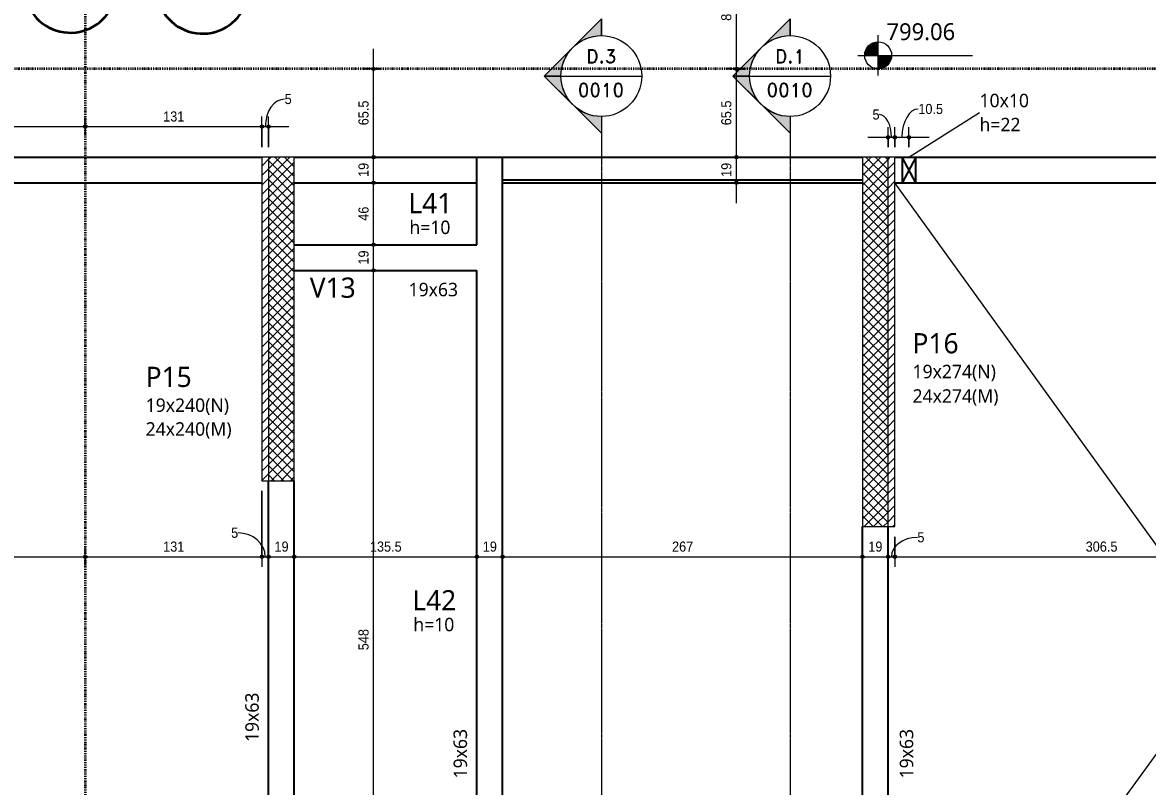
# Model space of a CAD drawing. Extents: x -1981 to 38708, y -3196 to 88064.
# Drawn here: x -705 to 129, y -649 to -82 of the extents above; entities that cross this region are included whole.
import ezdxf

# ---------------------------------------------------------------- set-up
doc = ezdxf.new("R2010")
doc.units = 0
for name, pattern in [('Centro de 6 mm', [1.32, 0.6, -0.24, 0.24, -0.24]), ('Dash dot', [1.5875, 0.635, -0.47625, 0, -0.47625]), ('Hidden', [0.714375, 0.47625, -0.238125]), ('Traço', [0.635, 0.3175, -0.3175])]:
    doc.linetypes.add(name, pattern=pattern)
for name, color, linetype, lineweight in [('A-ANNO-DIMS', 7, 'Continuous', 9), ('A-ANNO-DIMS-50', 7, 'Continuous', 9), ('A-DETL', 7, 'Hidden', 18), ('A-DETL-GENF', 7, 'Continuous', 18), ('A-DETL-THIN', 7, 'Continuous', 25), ('A-FLOR-IDEN', 7, 'Continuous', 9), ('A-GENM', 7, 'Continuous', 25), ('A-GENM-HDLN', 7, 'Traço', 18), ('A-GENM-IDEN', 7, 'Continuous', 9), ('G-ANNO-DIMS', 7, 'Continuous', 9), ('G-ANNO-SYMB', 7, 'Continuous', 9), ('S-BEAM', 7, 'Continuous', 25), ('S-BEAM-HDLN', 7, 'Traço', 25), ('S-BEAM-IDEN', 7, 'Continuous', 9), ('S-COLS-IDEN', 7, 'Continuous', 9), ('S-GRID', 7, 'Continuous', 9)]:
    doc.layers.add(name, color=color, linetype=linetype, lineweight=lineweight)
doc.layers.add('G-ANNO-REVC', color=1, linetype='Continuous', lineweight=35, true_color=0xff0000)
doc.styles.add('Arial_1', font='arial.ttf', dxfattribs={"width": 0.9, "height": 7.5})
doc.styles.add('Gadugi_1', font='gadugi.ttf', dxfattribs={"height": 15})
doc.styles.add('Gadugi_2', font='gadugi.ttf', dxfattribs={"height": 10})
doc.styles.add('Gadugi_3', font='gadugi.ttf', dxfattribs={"height": 12.5})
doc.styles.add('RomanD', font='romand__.ttf', dxfattribs={"height": 10})
doc.dimstyles.new('PED_1_5mm_ESQ', dxfattribs={"dimscale": 30.48, "dimtxt": 7.651945, "dimasz": 0.328084, "dimexe": 0.246063, "dimexo": 0.246063, "dimgap": 0.049213, "dimtad": 1, "dimdec": 1, "dimrnd": 0.5, "dimdsep": 46, "dimtxsty": 'Arial_1', "dimblk1": 'DOTSMALL', "dimblk2": 'DOTSMALL', "dimsah": 1, "dimcen": 0.09, "dimdle": 0.492126, "dimazin": 0, "dimtfac": 1, "dimtdec": 4, "dimtix": 1, "dimtmove": 0, "dimatfit": 3, "dimfxl": 1, "dimtvp": 1, "dimtolj": 1, "dimtzin": 0, "dimarcsym": 2})
doc.dimstyles.new('PED_1_5mm_ESQ_1', dxfattribs={"dimscale": 30.48, "dimtxt": 7.651945, "dimasz": 0.328084, "dimexe": 0.246063, "dimexo": 0.246063, "dimgap": 0.049213, "dimtad": 1, "dimdec": 1, "dimrnd": 0.5, "dimdsep": 46, "dimtxsty": 'Arial_1', "dimblk1": 'DOTSMALL', "dimblk2": 'DOTSMALL', "dimsah": 1, "dimcen": 0.09, "dimdle": 0.492126, "dimazin": 0, "dimtfac": 1, "dimtdec": 4, "dimtix": 1, "dimtmove": 1, "dimatfit": 3, "dimfxl": 1, "dimtvp": 1, "dimtolj": 1, "dimtzin": 0, "dimarcsym": 2})
pattern_1 = [(45, (0, 0), (-3.535534, 3.535534), [])]
pattern_2 = [(45, (0, 0), (-3.535534, 3.535534), []), (135, (0, 0), (-3.535534, -3.535534), [])]

# ---------------------------------------------------------------- blocks, each defined once
blk = doc.blocks.new('PED_FURO_RETANGULAR_R04_2020 - 10x10x22-V1-PL D 001 - FORMA DO 1º PAVIMENTO')
at = {"layer": 'A-GENM-HDLN'}
for p, q in [((-5, 9.5), (5, -9.5)), ((-5, -9.5), (5, 9.5)), ((-5, -9.5), (-5, 9.5)), ((5, 9.5), (5, -9.5))]:
    blk.add_line(p, q, dxfattribs=at)
blk = doc.blocks.new('Elevações de ponto - M_Cota de elevação - Alvo preenchido-10609-PL D 001 - FORMA DO 1º PAVIMENTO')
at = {"layer": 'G-ANNO-DIMS'}
h = blk.add_hatch(color=256, dxfattribs=at)
edge = h.paths.add_edge_path(flags=0)
edge.add_line((0, 0), (-0.2, 0))
edge.add_arc((0, 0), 0.2, 90, 180, ccw=False)
edge.add_line((0, 0.2), (0, 0))
h = blk.add_hatch(color=256, dxfattribs=at)
edge = h.paths.add_edge_path(flags=0)
edge.add_line((0, 0), (0.2, 0))
edge.add_arc((0, 0), 0.2, 270, 360, ccw=False)
edge.add_line((0, -0.2), (0, 0))
for p, q in [((0, -0.3), (0, 0.3)), ((-0.3, 0), (1.4, 0))]:
    blk.add_line(p, q, dxfattribs=at)
blk.add_circle((0, 0), 0.2, dxfattribs=at)
blk = doc.blocks.new('Corte - M_Cabeça do corte - Preenchida-2060824-PL D 001 - FORMA DO 1º PAVIMENTO')
at = {"layer": 'G-ANNO-SYMB'}
h = blk.add_hatch(color=256, dxfattribs=at)
edge = h.paths.add_edge_path(flags=0)
edge.add_line((-0.6, 0.849), (-0.6, 0.6))
edge.add_arc((-0.6, 0), 0.6, 90, 135)
edge.add_line((-1.024, 0.424), (-0.6, 0.849))
h = blk.add_hatch(color=256, dxfattribs=at)
edge = h.paths.add_edge_path(flags=0)
edge.add_line((-0.6, 0.849), (-0.176, 0.424))
edge.add_arc((-0.6, 0), 0.6, 45, 90)
edge.add_line((-0.6, 0.6), (-0.6, 0.849))
h = blk.add_hatch(color=256, dxfattribs=at)
edge = h.paths.add_edge_path(flags=0)
edge.add_line((-1.449, 0), (-1.024, 0.424))
edge.add_arc((-0.6, 0), 0.6, 135, 180)
edge.add_line((-1.2, 0), (-1.449, 0))
h = blk.add_hatch(color=256, dxfattribs=at)
edge = h.paths.add_edge_path(flags=0)
edge.add_line((0.249, 0), (0, 0))
edge.add_arc((-0.6, 0), 0.6, 360, 405)
edge.add_line((-0.176, 0.424), (0.249, 0))
for p, q in [((-0.6, 0.849), (-1.449, 0)), ((-0.6, 0.849), (-1.024, 0.424)), ((-0.6, 0.849), (0.249, 0)), ((-0.6, 0.6), (-0.6, 0.849)), ((-0.6, 0.849), (-0.6, 0.6)), ((-0.176, 0.424), (-0.6, 0.849)), ((-1.024, 0.424), (-1.449, 0)), ((0.249, 0), (-0.176, 0.424)), ((-1.449, 0), (-1.2, 0)), ((0, 0), (0.249, 0)), ((-1.2, 0), (-1.449, 0)), ((0, 0), (0.249, 0))]:
    blk.add_line(p, q, dxfattribs=at)
for start, end in [(360, 180), (90, 135), (45, 90), (135, 180), (360, 45), (180, 360)]:
    blk.add_arc((-0.6, 0), 0.6, start, end, dxfattribs=at)
blk = doc.blocks.new('DIMBLOCK95-PL D 001 - FORMA DO 1º PAVIMENTO')
at = {"layer": 'A-ANNO-DIMS-50', "transparency": 16777216}
h = blk.add_hatch(color=256, dxfattribs=at)
edge = h.paths.add_edge_path(flags=0)
edge.add_arc((-175.87, -181.88), 1.25, 0, 360)
h = blk.add_hatch(color=256, dxfattribs=at)
edge = h.paths.add_edge_path(flags=0)
edge.add_arc((-175.87, -200.88), 1.25, 0, 360)
for p, q in [((-170.14, -181.88), (-183.37, -181.88)), ((-175.87, -215.88), (-175.87, -181.88)), ((-175.87, -181.88), (-170.14, -181.88)), ((-170.14, -200.88), (-183.37, -200.88)), ((-175.87, -200.88), (-170.14, -200.88))]:
    blk.add_line(p, q, dxfattribs=at)
for centre in [(-175.87, -181.88), (-175.87, -200.88)]:
    blk.add_circle(centre, 1.25, dxfattribs=at)
at = {"layer": 'A-ANNO-DIMS-50', "color": 0, "transparency": 16777216, "insert": (-187.11, -196.56), "char_height": 7.5, "width": 12.4315, "attachment_point": 1, "rotation": 90, "line_spacing_factor": 0.941778, "style": 'Arial_1'}
blk.add_mtext('19', dxfattribs=at)
blk = doc.blocks.new('_DotSmall')
at = {"color": 0, "linetype": 'ByBlock', "const_width": 0.5}
blk.add_lwpolyline([(-0.0625, 0, 1), (0.0625, 0, 1)], format="xyb", close=True, dxfattribs=at)
blk = doc.blocks.new('DIMBLOCK96-PL D 001 - FORMA DO 1º PAVIMENTO')
at = {"layer": 'A-ANNO-DIMS-50', "transparency": 16777216}
h = blk.add_hatch(color=256, dxfattribs=at)
edge = h.paths.add_edge_path(flags=0)
edge.add_arc((-175.87, -116.45), 1.25, 0, 360)
h = blk.add_hatch(color=256, dxfattribs=at)
edge = h.paths.add_edge_path(flags=0)
edge.add_arc((-175.87, -181.88), 1.25, 0, 360)
for p, q in [((-170.14, -116.45), (-183.37, -116.45)), ((-175.87, -181.88), (-175.87, -116.45)), ((-175.87, -116.45), (-170.14, -116.45)), ((-170.14, -181.88), (-183.37, -181.88)), ((-175.87, -181.88), (-170.14, -181.88))]:
    blk.add_line(p, q, dxfattribs=at)
for centre in [(-175.87, -116.45), (-175.87, -181.88)]:
    blk.add_circle(centre, 1.25, dxfattribs=at)
at = {"layer": 'A-ANNO-DIMS-50', "color": 0, "transparency": 16777216, "insert": (-187.11, -158.23), "char_height": 7.5, "width": 21.7551, "attachment_point": 1, "rotation": 90, "line_spacing_factor": 0.941778, "style": 'Arial_1'}
blk.add_mtext('65.5', dxfattribs=at)
blk = doc.blocks.new('DIMBLOCK97-PL D 001 - FORMA DO 1º PAVIMENTO')
at = {"layer": 'A-ANNO-DIMS-50', "transparency": 16777216}
h = blk.add_hatch(color=256, dxfattribs=at)
edge = h.paths.add_edge_path(flags=0)
edge.add_arc((-175.87, -26.88), 1.25, 0, 360)
h = blk.add_hatch(color=256, dxfattribs=at)
edge = h.paths.add_edge_path(flags=0)
edge.add_arc((-175.87, -116.45), 1.25, 0, 360)
for p, q in [((-175.87, -116.45), (-175.87, -11.88)), ((-170.14, -26.88), (-183.37, -26.88)), ((-175.87, -26.88), (-170.14, -26.88)), ((-170.14, -116.45), (-183.37, -116.45)), ((-175.87, -116.45), (-170.14, -116.45))]:
    blk.add_line(p, q, dxfattribs=at)
for centre in [(-175.87, -26.88), (-175.87, -116.45)]:
    blk.add_circle(centre, 1.25, dxfattribs=at)
at = {"layer": 'A-ANNO-DIMS-50', "color": 0, "transparency": 16777216, "insert": (-187.11, -80.73), "char_height": 7.5, "width": 21.7551, "attachment_point": 1, "rotation": 90, "line_spacing_factor": 0.941778, "style": 'Arial_1'}
blk.add_mtext('89.5', dxfattribs=at)
blk = doc.blocks.new('DIMBLOCK179-PL D 001 - FORMA DO 1º PAVIMENTO')
at = {"layer": 'A-ANNO-DIMS-50', "transparency": 16777216}
h = blk.add_hatch(color=256, dxfattribs=at)
edge = h.paths.add_edge_path(flags=0)
edge.add_arc((-63.35, -167.15), 1.25, 0, 360)
h = blk.add_hatch(color=256, dxfattribs=at)
edge = h.paths.add_edge_path(flags=0)
edge.add_arc((-58.35, -167.15), 1.25, 0, 360)
for p, q in [((-63.35, -174.38), (-63.35, -159.65)), ((-58.35, -174.38), (-58.35, -159.65)), ((-78.35, -167.15), (-58.35, -167.15)), ((-63.35, -167.15), (-63.35, -174.38)), ((-58.35, -167.15), (-58.35, -174.38))]:
    blk.add_line(p, q, dxfattribs=at)
for centre in [(-63.35, -167.15), (-58.35, -167.15)]:
    blk.add_circle(centre, 1.25, dxfattribs=at)
blk.add_ellipse((-69.71, -167.15), major_axis=(0, 16.82), ratio=0.526952, start_param=4.712389, end_param=6.283185, dxfattribs=at)
at = {"layer": 'A-ANNO-DIMS-50', "color": 0, "transparency": 16777216, "insert": (-74.89, -146.48), "char_height": 7.5, "width": 6.2157, "attachment_point": 1, "line_spacing_factor": 0.941778, "style": 'Arial_1'}
blk.add_mtext('5', dxfattribs=at)
blk = doc.blocks.new('DIMBLOCK180-PL D 001 - FORMA DO 1º PAVIMENTO')
at = {"layer": 'A-ANNO-DIMS-50', "transparency": 16777216}
h = blk.add_hatch(color=256, dxfattribs=at)
edge = h.paths.add_edge_path(flags=0)
edge.add_arc((-58.35, -167.15), 1.25, 0, 360)
h = blk.add_hatch(color=256, dxfattribs=at)
edge = h.paths.add_edge_path(flags=0)
edge.add_arc((-47.85, -167.15), 1.25, 0, 360)
for p, q in [((-58.35, -174.38), (-58.35, -159.65)), ((-47.85, -174.38), (-47.85, -159.65)), ((-58.35, -167.15), (-32.85, -167.15)), ((-58.35, -167.15), (-58.35, -174.38)), ((-47.85, -167.15), (-47.85, -174.38))]:
    blk.add_line(p, q, dxfattribs=at)
for centre in [(-58.35, -167.15), (-47.85, -167.15)]:
    blk.add_circle(centre, 1.25, dxfattribs=at)
blk.add_ellipse((-40.92, -167.15), major_axis=(0, 20.95), ratio=0.581232, start_param=0, end_param=1.570796, dxfattribs=at)
at = {"layer": 'A-ANNO-DIMS-50', "color": 0, "transparency": 16777216, "insert": (-40.92, -142.35), "char_height": 7.5, "width": 21.7551, "attachment_point": 1, "line_spacing_factor": 0.941778, "style": 'Arial_1'}
blk.add_mtext('10.5', dxfattribs=at)
blk = doc.blocks.new('DIMBLOCK186-PL D 001 - FORMA DO 1º PAVIMENTO')
at = {"layer": 'A-ANNO-DIMS-50', "transparency": 16777216}
h = blk.add_hatch(color=256, dxfattribs=at)
edge = h.paths.add_edge_path(flags=0)
edge.add_arc((-838.68, -159.18), 1.25, 0, 360)
h = blk.add_hatch(color=256, dxfattribs=at)
edge = h.paths.add_edge_path(flags=0)
edge.add_arc((-658.86, -159.18), 1.25, 0, 360)
for p, q in [((-838.68, -206.19), (-838.68, -151.68)), ((-658.86, -164.91), (-658.86, -151.68)), ((-853.68, -159.18), (-658.86, -159.18)), ((-838.68, -159.18), (-838.68, -206.19)), ((-658.86, -159.18), (-658.86, -164.91))]:
    blk.add_line(p, q, dxfattribs=at)
for centre in [(-838.68, -159.18), (-658.86, -159.18)]:
    blk.add_circle(centre, 1.25, dxfattribs=at)
at = {"layer": 'A-ANNO-DIMS-50', "color": 0, "transparency": 16777216, "insert": (-756.54, -147.94), "char_height": 7.5, "width": 18.6472, "attachment_point": 1, "line_spacing_factor": 0.941778, "style": 'Arial_1'}
blk.add_mtext('180', dxfattribs=at)
blk = doc.blocks.new('DIMBLOCK187-PL D 001 - FORMA DO 1º PAVIMENTO')
at = {"layer": 'A-ANNO-DIMS-50', "transparency": 16777216}
h = blk.add_hatch(color=256, dxfattribs=at)
edge = h.paths.add_edge_path(flags=0)
edge.add_arc((-658.86, -159.18), 1.25, 0, 360)
h = blk.add_hatch(color=256, dxfattribs=at)
edge = h.paths.add_edge_path(flags=0)
edge.add_arc((-527.86, -159.18), 1.25, 0, 360)
for p, q in [((-658.86, -164.91), (-658.86, -151.68)), ((-527.86, -174.38), (-527.86, -151.68)), ((-658.86, -159.18), (-527.86, -159.18)), ((-658.86, -159.18), (-658.86, -164.91)), ((-527.86, -159.18), (-527.86, -174.38))]:
    blk.add_line(p, q, dxfattribs=at)
for centre in [(-658.86, -159.18), (-527.86, -159.18)]:
    blk.add_circle(centre, 1.25, dxfattribs=at)
at = {"layer": 'A-ANNO-DIMS-50', "color": 0, "transparency": 16777216, "insert": (-601.13, -147.94), "char_height": 7.5, "width": 18.6472, "attachment_point": 1, "line_spacing_factor": 0.941778, "style": 'Arial_1'}
blk.add_mtext('131', dxfattribs=at)
blk = doc.blocks.new('DIMBLOCK188-PL D 001 - FORMA DO 1º PAVIMENTO')
at = {"layer": 'A-ANNO-DIMS-50', "transparency": 16777216}
h = blk.add_hatch(color=256, dxfattribs=at)
edge = h.paths.add_edge_path(flags=0)
edge.add_arc((-527.86, -159.18), 1.25, 0, 360)
h = blk.add_hatch(color=256, dxfattribs=at)
edge = h.paths.add_edge_path(flags=0)
edge.add_arc((-522.86, -159.18), 1.25, 0, 360)
for p, q in [((-527.86, -174.38), (-527.86, -151.68)), ((-522.86, -174.38), (-522.86, -151.68)), ((-527.86, -159.18), (-507.86, -159.18)), ((-527.86, -159.18), (-527.86, -174.38)), ((-522.86, -159.18), (-522.86, -174.38))]:
    blk.add_line(p, q, dxfattribs=at)
for centre in [(-527.86, -159.18), (-522.86, -159.18)]:
    blk.add_circle(centre, 1.25, dxfattribs=at)
blk.add_ellipse((-510.99, -159.18), major_axis=(0, 20.34), ratio=0.706554, start_param=0, end_param=1.570796, dxfattribs=at)
at = {"layer": 'A-ANNO-DIMS-50', "color": 0, "transparency": 16777216, "insert": (-510.99, -134.99), "char_height": 7.5, "width": 6.2157, "attachment_point": 1, "line_spacing_factor": 0.941778, "style": 'Arial_1'}
blk.add_mtext('5', dxfattribs=at)
blk = doc.blocks.new('DIMBLOCK202-PL D 001 - FORMA DO 1º PAVIMENTO')
at = {"layer": 'A-ANNO-DIMS-50', "transparency": 16777216}
h = blk.add_hatch(color=256, dxfattribs=at)
edge = h.paths.add_edge_path(flags=0)
edge.add_arc((-1219.36, -478.23), 1.25, 0, 360)
h = blk.add_hatch(color=256, dxfattribs=at)
edge = h.paths.add_edge_path(flags=0)
edge.add_arc((-658.86, -478.23), 1.25, 0, 360)
for p, q in [((-1219.36, -429.38), (-1219.36, -485.73)), ((-1219.36, -478.23), (-1219.36, -429.38)), ((-658.86, -483.96), (-658.86, -470.73)), ((-1219.36, -478.23), (-658.86, -478.23)), ((-658.86, -478.23), (-658.86, -483.96))]:
    blk.add_line(p, q, dxfattribs=at)
for centre in [(-1219.36, -478.23), (-658.86, -478.23)]:
    blk.add_circle(centre, 1.25, dxfattribs=at)
at = {"layer": 'A-ANNO-DIMS-50', "color": 0, "transparency": 16777216, "insert": (-950.77, -466.99), "char_height": 7.5, "width": 27.9708, "attachment_point": 1, "line_spacing_factor": 0.941778, "style": 'Arial_1'}
blk.add_mtext('560.5', dxfattribs=at)
blk = doc.blocks.new('DIMBLOCK203-PL D 001 - FORMA DO 1º PAVIMENTO')
at = {"layer": 'A-ANNO-DIMS-50', "transparency": 16777216}
h = blk.add_hatch(color=256, dxfattribs=at)
edge = h.paths.add_edge_path(flags=0)
edge.add_arc((-658.86, -478.23), 1.25, 0, 360)
h = blk.add_hatch(color=256, dxfattribs=at)
edge = h.paths.add_edge_path(flags=0)
edge.add_arc((-527.86, -478.23), 1.25, 0, 360)
for p, q in [((-527.86, -429.38), (-527.86, -485.73)), ((-527.86, -478.23), (-527.86, -429.38)), ((-658.86, -483.96), (-658.86, -470.73)), ((-658.86, -478.23), (-527.86, -478.23)), ((-658.86, -478.23), (-658.86, -483.96))]:
    blk.add_line(p, q, dxfattribs=at)
for centre in [(-658.86, -478.23), (-527.86, -478.23)]:
    blk.add_circle(centre, 1.25, dxfattribs=at)
at = {"layer": 'A-ANNO-DIMS-50', "color": 0, "transparency": 16777216, "insert": (-601.13, -466.99), "char_height": 7.5, "width": 18.6472, "attachment_point": 1, "line_spacing_factor": 0.941778, "style": 'Arial_1'}
blk.add_mtext('131', dxfattribs=at)
blk = doc.blocks.new('DIMBLOCK204-PL D 001 - FORMA DO 1º PAVIMENTO')
at = {"layer": 'A-ANNO-DIMS-50', "transparency": 16777216}
h = blk.add_hatch(color=256, dxfattribs=at)
edge = h.paths.add_edge_path(flags=0)
edge.add_arc((-527.86, -478.23), 1.25, 0, 360)
h = blk.add_hatch(color=256, dxfattribs=at)
edge = h.paths.add_edge_path(flags=0)
edge.add_arc((-522.86, -478.23), 1.25, 0, 360)
for p, q in [((-527.86, -429.38), (-527.86, -485.73)), ((-527.86, -478.23), (-527.86, -429.38)), ((-522.86, -483.96), (-522.86, -470.73)), ((-527.86, -478.23), (-522.86, -478.23)), ((-522.86, -478.23), (-522.86, -483.96))]:
    blk.add_line(p, q, dxfattribs=at)
for centre in [(-527.86, -478.23), (-522.86, -478.23)]:
    blk.add_circle(centre, 1.25, dxfattribs=at)
blk.add_ellipse((-545.49, -478.23), major_axis=(20.13, 0), ratio=0.877168, start_param=0, end_param=1.570796, dxfattribs=at)
at = {"layer": 'A-ANNO-DIMS-50', "color": 0, "transparency": 16777216, "insert": (-550.67, -456.73), "char_height": 7.5, "width": 6.2157, "attachment_point": 1, "line_spacing_factor": 0.941778, "style": 'Arial_1'}
blk.add_mtext('5', dxfattribs=at)
blk = doc.blocks.new('DIMBLOCK205-PL D 001 - FORMA DO 1º PAVIMENTO')
at = {"layer": 'A-ANNO-DIMS-50', "transparency": 16777216}
h = blk.add_hatch(color=256, dxfattribs=at)
edge = h.paths.add_edge_path(flags=0)
edge.add_arc((-522.86, -478.23), 1.25, 0, 360)
h = blk.add_hatch(color=256, dxfattribs=at)
edge = h.paths.add_edge_path(flags=0)
edge.add_arc((-503.86, -478.23), 1.25, 0, 360)
for p, q in [((-522.86, -483.96), (-522.86, -470.73)), ((-503.86, -483.96), (-503.86, -470.73)), ((-522.86, -478.23), (-503.86, -478.23)), ((-522.86, -478.23), (-522.86, -483.96)), ((-503.86, -478.23), (-503.86, -483.96))]:
    blk.add_line(p, q, dxfattribs=at)
for centre in [(-522.86, -478.23), (-503.86, -478.23)]:
    blk.add_circle(centre, 1.25, dxfattribs=at)
at = {"layer": 'A-ANNO-DIMS-50', "color": 0, "transparency": 16777216, "insert": (-518.54, -466.99), "char_height": 7.5, "width": 12.4315, "attachment_point": 1, "line_spacing_factor": 0.941778, "style": 'Arial_1'}
blk.add_mtext('19', dxfattribs=at)
blk = doc.blocks.new('DIMBLOCK206-PL D 001 - FORMA DO 1º PAVIMENTO')
at = {"layer": 'A-ANNO-DIMS-50', "transparency": 16777216}
h = blk.add_hatch(color=256, dxfattribs=at)
edge = h.paths.add_edge_path(flags=0)
edge.add_arc((-503.86, -478.23), 1.25, 0, 360)
h = blk.add_hatch(color=256, dxfattribs=at)
edge = h.paths.add_edge_path(flags=0)
edge.add_arc((-368.34, -478.23), 1.25, 0, 360)
for p, q in [((-503.86, -483.96), (-503.86, -470.73)), ((-368.34, -483.96), (-368.34, -470.73)), ((-503.86, -478.23), (-368.34, -478.23)), ((-503.86, -478.23), (-503.86, -483.96)), ((-368.34, -478.23), (-368.34, -483.96))]:
    blk.add_line(p, q, dxfattribs=at)
for centre in [(-503.86, -478.23), (-368.34, -478.23)]:
    blk.add_circle(centre, 1.25, dxfattribs=at)
at = {"layer": 'A-ANNO-DIMS-50', "color": 0, "transparency": 16777216, "insert": (-447.76, -466.99), "char_height": 7.5, "width": 27.9708, "attachment_point": 1, "line_spacing_factor": 0.941778, "style": 'Arial_1'}
blk.add_mtext('135.5', dxfattribs=at)
blk = doc.blocks.new('DIMBLOCK207-PL D 001 - FORMA DO 1º PAVIMENTO')
at = {"layer": 'A-ANNO-DIMS-50', "transparency": 16777216}
h = blk.add_hatch(color=256, dxfattribs=at)
edge = h.paths.add_edge_path(flags=0)
edge.add_arc((-368.34, -478.23), 1.25, 0, 360)
h = blk.add_hatch(color=256, dxfattribs=at)
edge = h.paths.add_edge_path(flags=0)
edge.add_arc((-349.34, -478.23), 1.25, 0, 360)
for p, q in [((-368.34, -483.96), (-368.34, -470.73)), ((-349.34, -483.96), (-349.34, -470.73)), ((-368.34, -478.23), (-349.34, -478.23)), ((-368.34, -478.23), (-368.34, -483.96)), ((-349.34, -478.23), (-349.34, -483.96))]:
    blk.add_line(p, q, dxfattribs=at)
for centre in [(-368.34, -478.23), (-349.34, -478.23)]:
    blk.add_circle(centre, 1.25, dxfattribs=at)
at = {"layer": 'A-ANNO-DIMS-50', "color": 0, "transparency": 16777216, "insert": (-364.02, -466.99), "char_height": 7.5, "width": 12.4315, "attachment_point": 1, "line_spacing_factor": 0.941778, "style": 'Arial_1'}
blk.add_mtext('19', dxfattribs=at)
blk = doc.blocks.new('DIMBLOCK208-PL D 001 - FORMA DO 1º PAVIMENTO')
at = {"layer": 'A-ANNO-DIMS-50', "transparency": 16777216}
h = blk.add_hatch(color=256, dxfattribs=at)
edge = h.paths.add_edge_path(flags=0)
edge.add_arc((-349.34, -478.23), 1.25, 0, 360)
h = blk.add_hatch(color=256, dxfattribs=at)
edge = h.paths.add_edge_path(flags=0)
edge.add_arc((-82.35, -478.23), 1.25, 0, 360)
for p, q in [((-349.34, -483.96), (-349.34, -470.73)), ((-82.35, -483.96), (-82.35, -470.73)), ((-349.34, -478.23), (-82.35, -478.23)), ((-349.34, -478.23), (-349.34, -483.96)), ((-82.35, -478.23), (-82.35, -483.96))]:
    blk.add_line(p, q, dxfattribs=at)
for centre in [(-349.34, -478.23), (-82.35, -478.23)]:
    blk.add_circle(centre, 1.25, dxfattribs=at)
at = {"layer": 'A-ANNO-DIMS-50', "color": 0, "transparency": 16777216, "insert": (-223.61, -466.99), "char_height": 7.5, "width": 18.6472, "attachment_point": 1, "line_spacing_factor": 0.941778, "style": 'Arial_1'}
blk.add_mtext('267', dxfattribs=at)
blk = doc.blocks.new('DIMBLOCK209-PL D 001 - FORMA DO 1º PAVIMENTO')
at = {"layer": 'A-ANNO-DIMS-50', "transparency": 16777216}
h = blk.add_hatch(color=256, dxfattribs=at)
edge = h.paths.add_edge_path(flags=0)
edge.add_arc((-82.35, -478.23), 1.25, 0, 360)
h = blk.add_hatch(color=256, dxfattribs=at)
edge = h.paths.add_edge_path(flags=0)
edge.add_arc((-63.35, -478.23), 1.25, 0, 360)
for p, q in [((-82.35, -483.96), (-82.35, -470.73)), ((-63.35, -483.96), (-63.35, -470.73)), ((-82.35, -478.23), (-63.35, -478.23)), ((-82.35, -478.23), (-82.35, -483.96)), ((-63.35, -478.23), (-63.35, -483.96))]:
    blk.add_line(p, q, dxfattribs=at)
for centre in [(-82.35, -478.23), (-63.35, -478.23)]:
    blk.add_circle(centre, 1.25, dxfattribs=at)
at = {"layer": 'A-ANNO-DIMS-50', "color": 0, "transparency": 16777216, "insert": (-78.03, -466.99), "char_height": 7.5, "width": 12.4315, "attachment_point": 1, "line_spacing_factor": 0.941778, "style": 'Arial_1'}
blk.add_mtext('19', dxfattribs=at)
blk = doc.blocks.new('DIMBLOCK210-PL D 001 - FORMA DO 1º PAVIMENTO')
at = {"layer": 'A-ANNO-DIMS-50', "transparency": 16777216}
h = blk.add_hatch(color=256, dxfattribs=at)
edge = h.paths.add_edge_path(flags=0)
edge.add_arc((-63.35, -478.23), 1.25, 0, 360)
h = blk.add_hatch(color=256, dxfattribs=at)
edge = h.paths.add_edge_path(flags=0)
edge.add_arc((-58.35, -478.23), 1.25, 0, 360)
for p, q in [((-58.35, -463.38), (-58.35, -485.73)), ((-58.35, -478.23), (-58.35, -463.38)), ((-63.35, -483.96), (-63.35, -470.73)), ((-63.35, -478.23), (-58.35, -478.23)), ((-63.35, -478.23), (-63.35, -483.96))]:
    blk.add_line(p, q, dxfattribs=at)
for centre in [(-63.35, -478.23), (-58.35, -478.23)]:
    blk.add_circle(centre, 1.25, dxfattribs=at)
blk.add_ellipse((-41.6, -478.23), major_axis=(-19.25, 0), ratio=0.74213, start_param=4.712389, end_param=6.283185, dxfattribs=at)
at = {"layer": 'A-ANNO-DIMS-50', "color": 0, "transparency": 16777216, "insert": (-41.6, -460.09), "char_height": 7.5, "width": 6.2157, "attachment_point": 1, "line_spacing_factor": 0.941778, "style": 'Arial_1'}
blk.add_mtext('5', dxfattribs=at)
blk = doc.blocks.new('DIMBLOCK211-PL D 001 - FORMA DO 1º PAVIMENTO')
at = {"layer": 'A-ANNO-DIMS-50', "transparency": 16777216}
h = blk.add_hatch(color=256, dxfattribs=at)
edge = h.paths.add_edge_path(flags=0)
edge.add_arc((-58.35, -478.23), 1.25, 0, 360)
h = blk.add_hatch(color=256, dxfattribs=at)
edge = h.paths.add_edge_path(flags=0)
edge.add_arc((248.14, -478.23), 1.25, 0, 360)
for p, q in [((-58.35, -463.38), (-58.35, -485.73)), ((-58.35, -478.23), (-58.35, -463.38)), ((248.14, -483.96), (248.14, -470.73)), ((-58.35, -478.23), (248.14, -478.23)), ((248.14, -478.23), (248.14, -483.96))]:
    blk.add_line(p, q, dxfattribs=at)
for centre in [(-58.35, -478.23), (248.14, -478.23)]:
    blk.add_circle(centre, 1.25, dxfattribs=at)
at = {"layer": 'A-ANNO-DIMS-50', "color": 0, "transparency": 16777216, "insert": (83.24, -466.99), "char_height": 7.5, "width": 27.9708, "attachment_point": 1, "line_spacing_factor": 0.941778, "style": 'Arial_1'}
blk.add_mtext('306.5', dxfattribs=at)
blk = doc.blocks.new('DIMBLOCK224-PL D 001 - FORMA DO 1º PAVIMENTO')
at = {"layer": 'A-ANNO-DIMS-50', "transparency": 16777216}
h = blk.add_hatch(color=256, dxfattribs=at)
edge = h.paths.add_edge_path(flags=0)
edge.add_arc((-445.01, -265.88), 1.25, 0, 360)
h = blk.add_hatch(color=256, dxfattribs=at)
edge = h.paths.add_edge_path(flags=0)
edge.add_arc((-445.01, -813.81), 1.25, 0, 360)
for p, q in [((-439.28, -265.88), (-452.51, -265.88)), ((-445.01, -813.81), (-445.01, -265.88)), ((-445.01, -265.88), (-439.28, -265.88)), ((-439.28, -813.81), (-452.51, -813.81)), ((-445.01, -813.81), (-439.28, -813.81))]:
    blk.add_line(p, q, dxfattribs=at)
for centre in [(-445.01, -265.88), (-445.01, -813.81)]:
    blk.add_circle(centre, 1.25, dxfattribs=at)
at = {"layer": 'A-ANNO-DIMS-50', "color": 0, "transparency": 16777216, "insert": (-456.24, -547.62), "char_height": 7.5, "width": 18.6472, "attachment_point": 1, "rotation": 90, "line_spacing_factor": 0.941778, "style": 'Arial_1'}
blk.add_mtext('548', dxfattribs=at)
blk = doc.blocks.new('DIMBLOCK225-PL D 001 - FORMA DO 1º PAVIMENTO')
at = {"layer": 'A-ANNO-DIMS-50', "transparency": 16777216}
h = blk.add_hatch(color=256, dxfattribs=at)
edge = h.paths.add_edge_path(flags=0)
edge.add_arc((-445.01, -246.88), 1.25, 0, 360)
h = blk.add_hatch(color=256, dxfattribs=at)
edge = h.paths.add_edge_path(flags=0)
edge.add_arc((-445.01, -265.88), 1.25, 0, 360)
for p, q in [((-439.28, -246.88), (-452.51, -246.88)), ((-445.01, -265.88), (-445.01, -246.88)), ((-445.01, -246.88), (-439.28, -246.88)), ((-439.28, -265.88), (-452.51, -265.88)), ((-445.01, -265.88), (-439.28, -265.88))]:
    blk.add_line(p, q, dxfattribs=at)
for centre in [(-445.01, -246.88), (-445.01, -265.88)]:
    blk.add_circle(centre, 1.25, dxfattribs=at)
at = {"layer": 'A-ANNO-DIMS-50', "color": 0, "transparency": 16777216, "insert": (-456.24, -261.56), "char_height": 7.5, "width": 12.4315, "attachment_point": 1, "rotation": 90, "line_spacing_factor": 0.941778, "style": 'Arial_1'}
blk.add_mtext('19', dxfattribs=at)
blk = doc.blocks.new('DIMBLOCK226-PL D 001 - FORMA DO 1º PAVIMENTO')
at = {"layer": 'A-ANNO-DIMS-50', "transparency": 16777216}
h = blk.add_hatch(color=256, dxfattribs=at)
edge = h.paths.add_edge_path(flags=0)
edge.add_arc((-445.01, -200.88), 1.25, 0, 360)
h = blk.add_hatch(color=256, dxfattribs=at)
edge = h.paths.add_edge_path(flags=0)
edge.add_arc((-445.01, -246.88), 1.25, 0, 360)
for p, q in [((-439.28, -200.88), (-452.51, -200.88)), ((-445.01, -246.88), (-445.01, -200.88)), ((-445.01, -200.88), (-439.28, -200.88)), ((-439.28, -246.88), (-452.51, -246.88)), ((-445.01, -246.88), (-439.28, -246.88))]:
    blk.add_line(p, q, dxfattribs=at)
for centre in [(-445.01, -200.88), (-445.01, -246.88)]:
    blk.add_circle(centre, 1.25, dxfattribs=at)
at = {"layer": 'A-ANNO-DIMS-50', "color": 0, "transparency": 16777216, "insert": (-456.24, -229.06), "char_height": 7.5, "width": 12.4315, "attachment_point": 1, "rotation": 90, "line_spacing_factor": 0.941778, "style": 'Arial_1'}
blk.add_mtext('46', dxfattribs=at)
blk = doc.blocks.new('DIMBLOCK227-PL D 001 - FORMA DO 1º PAVIMENTO')
at = {"layer": 'A-ANNO-DIMS-50', "transparency": 16777216}
h = blk.add_hatch(color=256, dxfattribs=at)
edge = h.paths.add_edge_path(flags=0)
edge.add_arc((-445.01, -181.88), 1.25, 0, 360)
h = blk.add_hatch(color=256, dxfattribs=at)
edge = h.paths.add_edge_path(flags=0)
edge.add_arc((-445.01, -200.88), 1.25, 0, 360)
for p, q in [((-439.28, -181.88), (-452.51, -181.88)), ((-445.01, -200.88), (-445.01, -181.88)), ((-445.01, -181.88), (-439.28, -181.88)), ((-439.28, -200.88), (-452.51, -200.88)), ((-445.01, -200.88), (-439.28, -200.88))]:
    blk.add_line(p, q, dxfattribs=at)
for centre in [(-445.01, -181.88), (-445.01, -200.88)]:
    blk.add_circle(centre, 1.25, dxfattribs=at)
at = {"layer": 'A-ANNO-DIMS-50', "color": 0, "transparency": 16777216, "insert": (-456.24, -196.56), "char_height": 7.5, "width": 12.4315, "attachment_point": 1, "rotation": 90, "line_spacing_factor": 0.941778, "style": 'Arial_1'}
blk.add_mtext('19', dxfattribs=at)
blk = doc.blocks.new('DIMBLOCK228-PL D 001 - FORMA DO 1º PAVIMENTO')
at = {"layer": 'A-ANNO-DIMS-50', "transparency": 16777216}
h = blk.add_hatch(color=256, dxfattribs=at)
edge = h.paths.add_edge_path(flags=0)
edge.add_arc((-445.01, -116.45), 1.25, 0, 360)
h = blk.add_hatch(color=256, dxfattribs=at)
edge = h.paths.add_edge_path(flags=0)
edge.add_arc((-445.01, -181.88), 1.25, 0, 360)
for p, q in [((-445.01, -181.88), (-445.01, -101.45)), ((-439.28, -116.45), (-452.51, -116.45)), ((-445.01, -116.45), (-439.28, -116.45)), ((-439.28, -181.88), (-452.51, -181.88)), ((-445.01, -181.88), (-439.28, -181.88))]:
    blk.add_line(p, q, dxfattribs=at)
for centre in [(-445.01, -116.45), (-445.01, -181.88)]:
    blk.add_circle(centre, 1.25, dxfattribs=at)
at = {"layer": 'A-ANNO-DIMS-50', "color": 0, "transparency": 16777216, "insert": (-456.24, -158.23), "char_height": 7.5, "width": 21.7551, "attachment_point": 1, "rotation": 90, "line_spacing_factor": 0.941778, "style": 'Arial_1'}
blk.add_mtext('65.5', dxfattribs=at)
blk = doc.blocks.new('Family - ___-3852453-PL D 001 - FORMA DO 1º PAVIMENTO')
at = {"layer": 'G-ANNO-REVC'}
for centre in [(-669.92, -55.22), (-571.86, -55.93)]:
    blk.add_arc(centre, 34.32, 179.58806, 334.3793, dxfattribs=at)

msp = doc.modelspace()

# ---------------------------------------------------------------- hatches: boundary and pattern name
at = {"layer": 'A-DETL-GENF', "true_color": 0x808080}
h = msp.add_hatch(dxfattribs=at)
h.set_pattern_fill('FP_1', color=8, style=0, pattern_type=2)
h.set_pattern_definition(pattern_1)
h.paths.add_polyline_path([(-527.86, -421.88), (-522.86, -421.88), (-522.86, -181.88), (-527.86, -181.88), (-527.86, -326.09)], flags=0)
at = {"layer": 'A-DETL-GENF', "true_color": 0x0000ff}
h = msp.add_hatch(dxfattribs=at)
h.set_pattern_fill('FP_2', color=5, style=0, pattern_type=2)
h.set_pattern_definition(pattern_2)
h.paths.add_polyline_path([(-522.86, -421.88), (-503.86, -421.88), (-503.86, -181.88), (-522.86, -181.88), (-522.86, -326.09)], flags=0)
h = msp.add_hatch(dxfattribs=at)
h.set_pattern_fill('FP_2', color=5, style=0, pattern_type=2)
h.set_pattern_definition(pattern_2)
h.paths.add_polyline_path([(-63.35, -455.88), (-63.35, -181.88), (-82.35, -181.88), (-82.35, -455.88)], flags=0)
at = {"layer": 'A-DETL-GENF', "true_color": 0x808080}
h = msp.add_hatch(dxfattribs=at)
h.set_pattern_fill('FP_1', color=8, style=0, pattern_type=2)
h.set_pattern_definition(pattern_1)
h.paths.add_polyline_path([(-63.35, -455.88), (-58.35, -455.88), (-58.35, -181.88), (-63.35, -181.88), (-63.35, -326.09)], flags=0)

# ---------------------------------------------------------------- linework, layer by layer
at = {"layer": 'A-DETL', "linetype": 'Continuous'}
for p, q in [((-527.86, -181.88), (-527.86, -421.88)), ((-522.86, -181.88), (-527.86, -181.88)), ((-503.86, -181.88), (-522.86, -181.88)), ((-522.86, -181.88), (-522.86, -421.88)), ((-503.86, -421.88), (-503.86, -181.88)), ((-63.35, -181.88), (-82.35, -181.88)), ((-82.35, -181.88), (-82.35, -455.88)), ((-58.35, -181.88), (-63.35, -181.88)), ((-63.35, -455.88), (-63.35, -181.88)), ((-58.35, -455.88), (-58.35, -181.88)), ((442.65, -200.88), (-58.35, -891.95)), ((444.15, -896.95), (-58.35, -200.88)), ((-527.86, -421.88), (-522.86, -421.88)), ((-522.86, -421.88), (-503.86, -421.88)), ((-82.35, -455.88), (-63.35, -455.88)), ((-63.35, -455.88), (-58.35, -455.88))]:
    msp.add_line(p, q, dxfattribs=at)
at = {"layer": 'A-DETL-THIN'}
for p, q in [((-42.85, -200.88), (-52.85, -181.88)), ((-42.85, -181.88), (-52.85, -200.88))]:
    msp.add_line(p, q, dxfattribs=at)
at = {"layer": 'A-GENM-IDEN'}
msp.add_line((-47.85, -181.88), (4.49, -148.63), dxfattribs=at)
at = {"layer": 'G-ANNO-SYMB'}
for p, q in [((-306.03, -121.7), (-246.03, -121.7)), ((-166.03, -121.7), (-106.03, -121.7))]:
    msp.add_line(p, q, dxfattribs=at)
at = {"layer": 'G-ANNO-SYMB', "linetype": 'Centro de 6 mm'}
for p, q in [((-276.03, -151.7), (-276.03, -975.76)), ((-136.03, -151.7), (-136.03, -972.79))]:
    msp.add_line(p, q, dxfattribs=at)
at = {"layer": 'S-BEAM'}
for p, q in [((-1219.36, -181.88), (-527.86, -181.88)), ((-503.86, -181.88), (-368.34, -181.88)), ((-368.34, -181.88), (-349.34, -181.88)), ((-368.34, -246.88), (-368.34, -181.88)), ((-349.34, -181.88), (-82.35, -181.88)), ((-349.34, -792.81), (-349.34, -181.88)), ((-58.35, -181.88), (442.65, -181.88)), ((-1219.36, -200.88), (-527.86, -200.88)), ((-503.86, -200.88), (-368.34, -200.88)), ((-349.34, -200.88), (-82.35, -200.88)), ((-58.35, -200.88), (442.65, -200.88)), ((-503.86, -246.88), (-368.34, -246.88)), ((-503.86, -265.88), (-368.34, -265.88)), ((-368.34, -792.81), (-368.34, -265.88)), ((-522.86, -731.81), (-522.86, -421.88)), ((-503.86, -731.81), (-503.86, -421.88)), ((-82.35, -731.81), (-82.35, -455.88)), ((-63.35, -731.81), (-63.35, -455.88))]:
    msp.add_line(p, q, dxfattribs=at)
at = {"layer": 'S-BEAM-HDLN', "linetype": 'Continuous'}
for p, q in [((-52.85, -181.88), (-52.85, -200.88)), ((-42.85, -200.88), (-42.85, -181.88)), ((-82.35, -198.93), (-349.34, -198.93))]:
    msp.add_line(p, q, dxfattribs=at)
at = {"layer": 'S-GRID', "color": 6, "linetype": 'Dash dot', "lineweight": 35, "true_color": 0xff00ff}
msp.add_line((-658.86, 1107.38), (-658.86, -1105.7), dxfattribs=at)
at = {"layer": 'S-GRID', "color": 152, "linetype": 'Dash dot', "lineweight": 35, "true_color": 0x0070c0}
msp.add_line((1741.14, -116.45), (-1863.98, -116.45), dxfattribs=at)

# ---------------------------------------------------------------- block references
at = {"layer": 'A-GENM', "linetype": 'Traço', "lineweight": 18, "rotation": 180}
msp.add_blockref('PED_FURO_RETANGULAR_R04_2020 - 10x10x22-V1-PL D 001 - FORMA DO 1º PAVIMENTO', (-47.85, -191.38), dxfattribs=at)
at = {"layer": 'G-ANNO-DIMS', "xscale": 49.99999999999998, "yscale": 49.99999999999998, "zscale": 49.99999999999998}
msp.add_blockref('Elevações de ponto - M_Cota de elevação - Alvo preenchido-10609-PL D 001 - FORMA DO 1º PAVIMENTO', (-70.71, -106.36), dxfattribs=at)
at = {"layer": 'G-ANNO-REVC'}
msp.add_blockref('Family - ___-3852453-PL D 001 - FORMA DO 1º PAVIMENTO', (0, 0), dxfattribs=at)
at = {"layer": 'G-ANNO-SYMB', "extrusion": (0, 0, -1), "xscale": 49.99999999999998, "yscale": 49.99999999999998, "zscale": 49.99999999999998, "rotation": 270.0000000000003}
for p in [(276.03, -151.7), (136.03, -151.7)]:
    msp.add_blockref('Corte - M_Cabeça do corte - Preenchida-2060824-PL D 001 - FORMA DO 1º PAVIMENTO', p, dxfattribs=at)

# ---------------------------------------------------------------- texts
at = {"layer": 'A-FLOR-IDEN', "attachment_point": 1}
for s, insert, char_height, width, style in [('L41', (-419.21, -208.45), 15, 40.0844, 'Gadugi_1'), ('h=10', (-418.43, -228.92), 10, 39.6835, 'Gadugi_2'), ('L42', (-416.3, -503.08), 15, 40.0844, 'Gadugi_1'), ('h=10', (-415.52, -523.56), 10, 39.6835, 'Gadugi_2')]:
    msp.add_mtext(s, dxfattribs=dict(at, insert=insert, char_height=char_height, width=width, style=style))
at = {"layer": 'A-GENM-IDEN', "char_height": 10, "attachment_point": 1, "style": 'Gadugi_2'}
for s, insert, width in [('10x10', (4.49, -134.84), 44.8945), ('h=22', (4.49, -152.7), 39.6835)]:
    msp.add_mtext(s, dxfattribs=dict(at, insert=insert, width=width))
at = {"layer": 'G-ANNO-DIMS', "insert": (-64.5, -82.53), "char_height": 12.5, "width": 61.2919, "attachment_point": 1, "line_spacing_factor": 1.02016, "style": 'Gadugi_3'}
msp.add_mtext('799.06', dxfattribs=at)
at = {"layer": 'G-ANNO-SYMB', "char_height": 10, "attachment_point": 1, "style": 'RomanD'}
for s, insert, width in [('D.3', (-287.19, -102.07), 29.6624), ('D.1', (-147.19, -102.07), 29.6624), ('0010', (-293.49, -127.02), 44.8945), ('0010', (-153.49, -127.02), 44.8945)]:
    msp.add_mtext(s, dxfattribs=dict(at, insert=insert, width=width))
at = {"layer": 'S-BEAM-IDEN', "attachment_point": 1}
for s, insert, char_height, width, style in [('V13', (-492.36, -271.15), 15, 44.0928, 'Gadugi_1'), ('19x63', (-419.06, -275.08), 10, 44.8945, 'Gadugi_2')]:
    msp.add_mtext(s, dxfattribs=dict(at, insert=insert, char_height=char_height, width=width, style=style))
at = {"layer": 'S-BEAM-IDEN', "char_height": 10, "width": 44.8945, "attachment_point": 1, "rotation": 90, "style": 'Gadugi_2'}
for insert in [(-540.2, -615.71), (-385.68, -642.7), (-54.69, -642.7)]:
    msp.add_mtext('19x63', dxfattribs=dict(at, insert=insert))
at = {"layer": 'S-COLS-IDEN', "attachment_point": 1}
for s, insert, char_height, width, style in [('P16', (-45.21, -312.4), 15, 42.4894, 'Gadugi_1'), ('P15', (-614.1, -337.34), 15, 42.4894, 'Gadugi_1'), ('19x274(N)', (-45.21, -335.89), 10, 77.3628, 'Gadugi_2'), ('24x274(M)', (-45.21, -354.05), 10, 80.1687, 'Gadugi_2'), ('19x240(N)', (-614.1, -360.83), 10, 77.3628, 'Gadugi_2'), ('24x240(M)', (-614.1, -378.5), 10, 80.1687, 'Gadugi_2')]:
    msp.add_mtext(s, dxfattribs=dict(at, insert=insert, char_height=char_height, width=width, style=style))

# ---------------------------------------------------------------- dimensions: what is measured, and where the dimension line sits
at = {"layer": 'A-ANNO-DIMS'}
for base, p1, p2, override, picture, middle in [((-175.87, -26.88), (-177.64, -116.45), (-177.64, -26.88), {"dimpost": '<>', "dimfxl": 89.568642}, 'DIMBLOCK97-PL D 001 - FORMA DO 1º PAVIMENTO', (-181.2, -71.67)), ((-445.01, -116.45), (-446.78, -181.88), (-446.78, -116.45), {"dimpost": '<>', "dimfxl": 65.431363}, 'DIMBLOCK228-PL D 001 - FORMA DO 1º PAVIMENTO', (-450.34, -149.17)), ((-175.87, -116.45), (-177.64, -181.88), (-177.64, -116.45), {"dimpost": '<>', "dimfxl": 65.431363}, 'DIMBLOCK96-PL D 001 - FORMA DO 1º PAVIMENTO', (-181.2, -149.17)), ((-445.01, -181.88), (-446.78, -200.88), (-446.78, -181.88), {"dimpost": '<>', "dimfxl": 19}, 'DIMBLOCK227-PL D 001 - FORMA DO 1º PAVIMENTO', (-450.34, -191.38)), ((-175.87, -181.88), (-177.64, -200.88), (-177.64, -181.88), {"dimpost": '<>', "dimfxl": 19}, 'DIMBLOCK95-PL D 001 - FORMA DO 1º PAVIMENTO', (-181.2, -191.38)), ((-445.01, -200.88), (-446.78, -246.88), (-446.78, -200.88), {"dimpost": '<>', "dimfxl": 46}, 'DIMBLOCK226-PL D 001 - FORMA DO 1º PAVIMENTO', (-450.34, -223.88)), ((-445.01, -246.88), (-446.78, -265.88), (-446.78, -246.88), {"dimpost": '<>', "dimfxl": 19}, 'DIMBLOCK225-PL D 001 - FORMA DO 1º PAVIMENTO', (-450.34, -256.38)), ((-445.01, -265.88), (-446.78, -813.81), (-446.78, -265.88), {"dimpost": '<>', "dimfxl": 547.931408}, 'DIMBLOCK224-PL D 001 - FORMA DO 1º PAVIMENTO', (-450.34, -539.85))]:
    dim = msp.add_linear_dim(base=base, p1=p1, p2=p2, angle=90, dimstyle='PED_1_5mm_ESQ', override=override, dxfattribs=at)
    dim.commit()
    dim.dimension.update_dxf_attribs({"geometry": picture, "text_midpoint": middle})
for base, p1, p2, override, picture, middle in [((-522.86, -159.18), (-527.86, -181.88), (-522.86, -181.88), {"dimpost": '<>', "dimfxl": 5}, 'DIMBLOCK188-PL D 001 - FORMA DO 1º PAVIMENTO', (-507.88, -139.99)), ((-58.35, -167.15), (-63.35, -181.88), (-58.35, -181.88), {"dimpost": '<>', "dimfxl": 5}, 'DIMBLOCK179-PL D 001 - FORMA DO 1º PAVIMENTO', (-71.78, -151.48)), ((-47.85, -167.15), (-58.35, -181.88), (-47.85, -181.88), {"dimpost": '<>', "dimfxl": 10.501116}, 'DIMBLOCK180-PL D 001 - FORMA DO 1º PAVIMENTO', (-30.04, -147.35)), ((-522.86, -478.23), (-527.86, -421.88), (-522.86, -476.46), {"dimpost": '<>', "dimfxl": 54.810343}, 'DIMBLOCK204-PL D 001 - FORMA DO 1º PAVIMENTO', (-547.56, -461.73)), ((-58.35, -478.23), (-63.35, -476.46), (-58.35, -455.88), {"dimpost": '<>', "dimfxl": 21.180434}, 'DIMBLOCK210-PL D 001 - FORMA DO 1º PAVIMENTO', (-38.49, -465.09))]:
    dim = msp.add_linear_dim(base=base, p1=p1, p2=p2, dimstyle='PED_1_5mm_ESQ_1', override=override, dxfattribs=at)
    dim.commit()
    dim.dimension.update_dxf_attribs({"geometry": picture, "text_midpoint": middle, "dimtype": 160})
for base, p1, p2, override, picture, middle in [((-658.86, -159.18), (-838.68, -213.69), (-658.86, -157.41), {"dimpost": '<>', "dimfxl": 188.416229}, 'DIMBLOCK186-PL D 001 - FORMA DO 1º PAVIMENTO', (-748.77, -153.85)), ((-527.86, -159.18), (-658.86, -157.41), (-527.86, -181.88), {"dimpost": '<>', "dimfxl": 133.261129}, 'DIMBLOCK187-PL D 001 - FORMA DO 1º PAVIMENTO', (-593.36, -153.85)), ((-658.86, -478.23), (-1219.36, -421.88), (-658.86, -476.46), {"dimpost": '<>', "dimfxl": 563.155831}, 'DIMBLOCK202-PL D 001 - FORMA DO 1º PAVIMENTO', (-939.11, -472.9)), ((-527.86, -478.23), (-658.86, -476.46), (-527.86, -421.88), {"dimpost": '<>', "dimfxl": 141.911908}, 'DIMBLOCK203-PL D 001 - FORMA DO 1º PAVIMENTO', (-593.36, -472.9)), ((248.14, -478.23), (-58.35, -455.88), (248.14, -476.46), {"dimpost": '<>', "dimfxl": 307.179105}, 'DIMBLOCK211-PL D 001 - FORMA DO 1º PAVIMENTO', (94.9, -472.9)), ((-503.86, -478.23), (-522.86, -476.46), (-503.86, -476.46), {"dimpost": '<>', "dimfxl": 19}, 'DIMBLOCK205-PL D 001 - FORMA DO 1º PAVIMENTO', (-513.36, -472.9)), ((-368.34, -478.23), (-503.86, -476.46), (-368.34, -476.46), {"dimpost": '<>', "dimfxl": 135.523369}, 'DIMBLOCK206-PL D 001 - FORMA DO 1º PAVIMENTO', (-436.1, -472.9)), ((-349.34, -478.23), (-368.34, -476.46), (-349.34, -476.46), {"dimpost": '<>', "dimfxl": 19}, 'DIMBLOCK207-PL D 001 - FORMA DO 1º PAVIMENTO', (-358.84, -472.9)), ((-82.35, -478.23), (-349.34, -476.46), (-82.35, -476.46), {"dimpost": '<>', "dimfxl": 266.992339}, 'DIMBLOCK208-PL D 001 - FORMA DO 1º PAVIMENTO', (-215.84, -472.9)), ((-63.35, -478.23), (-82.35, -476.46), (-63.35, -476.46), {"dimpost": '<>', "dimfxl": 19}, 'DIMBLOCK209-PL D 001 - FORMA DO 1º PAVIMENTO', (-72.85, -472.9))]:
    dim = msp.add_linear_dim(base=base, p1=p1, p2=p2, dimstyle='PED_1_5mm_ESQ', override=override, dxfattribs=at)
    dim.commit()
    dim.dimension.update_dxf_attribs({"geometry": picture, "text_midpoint": middle})

doc.saveas('drawing.dxf')
